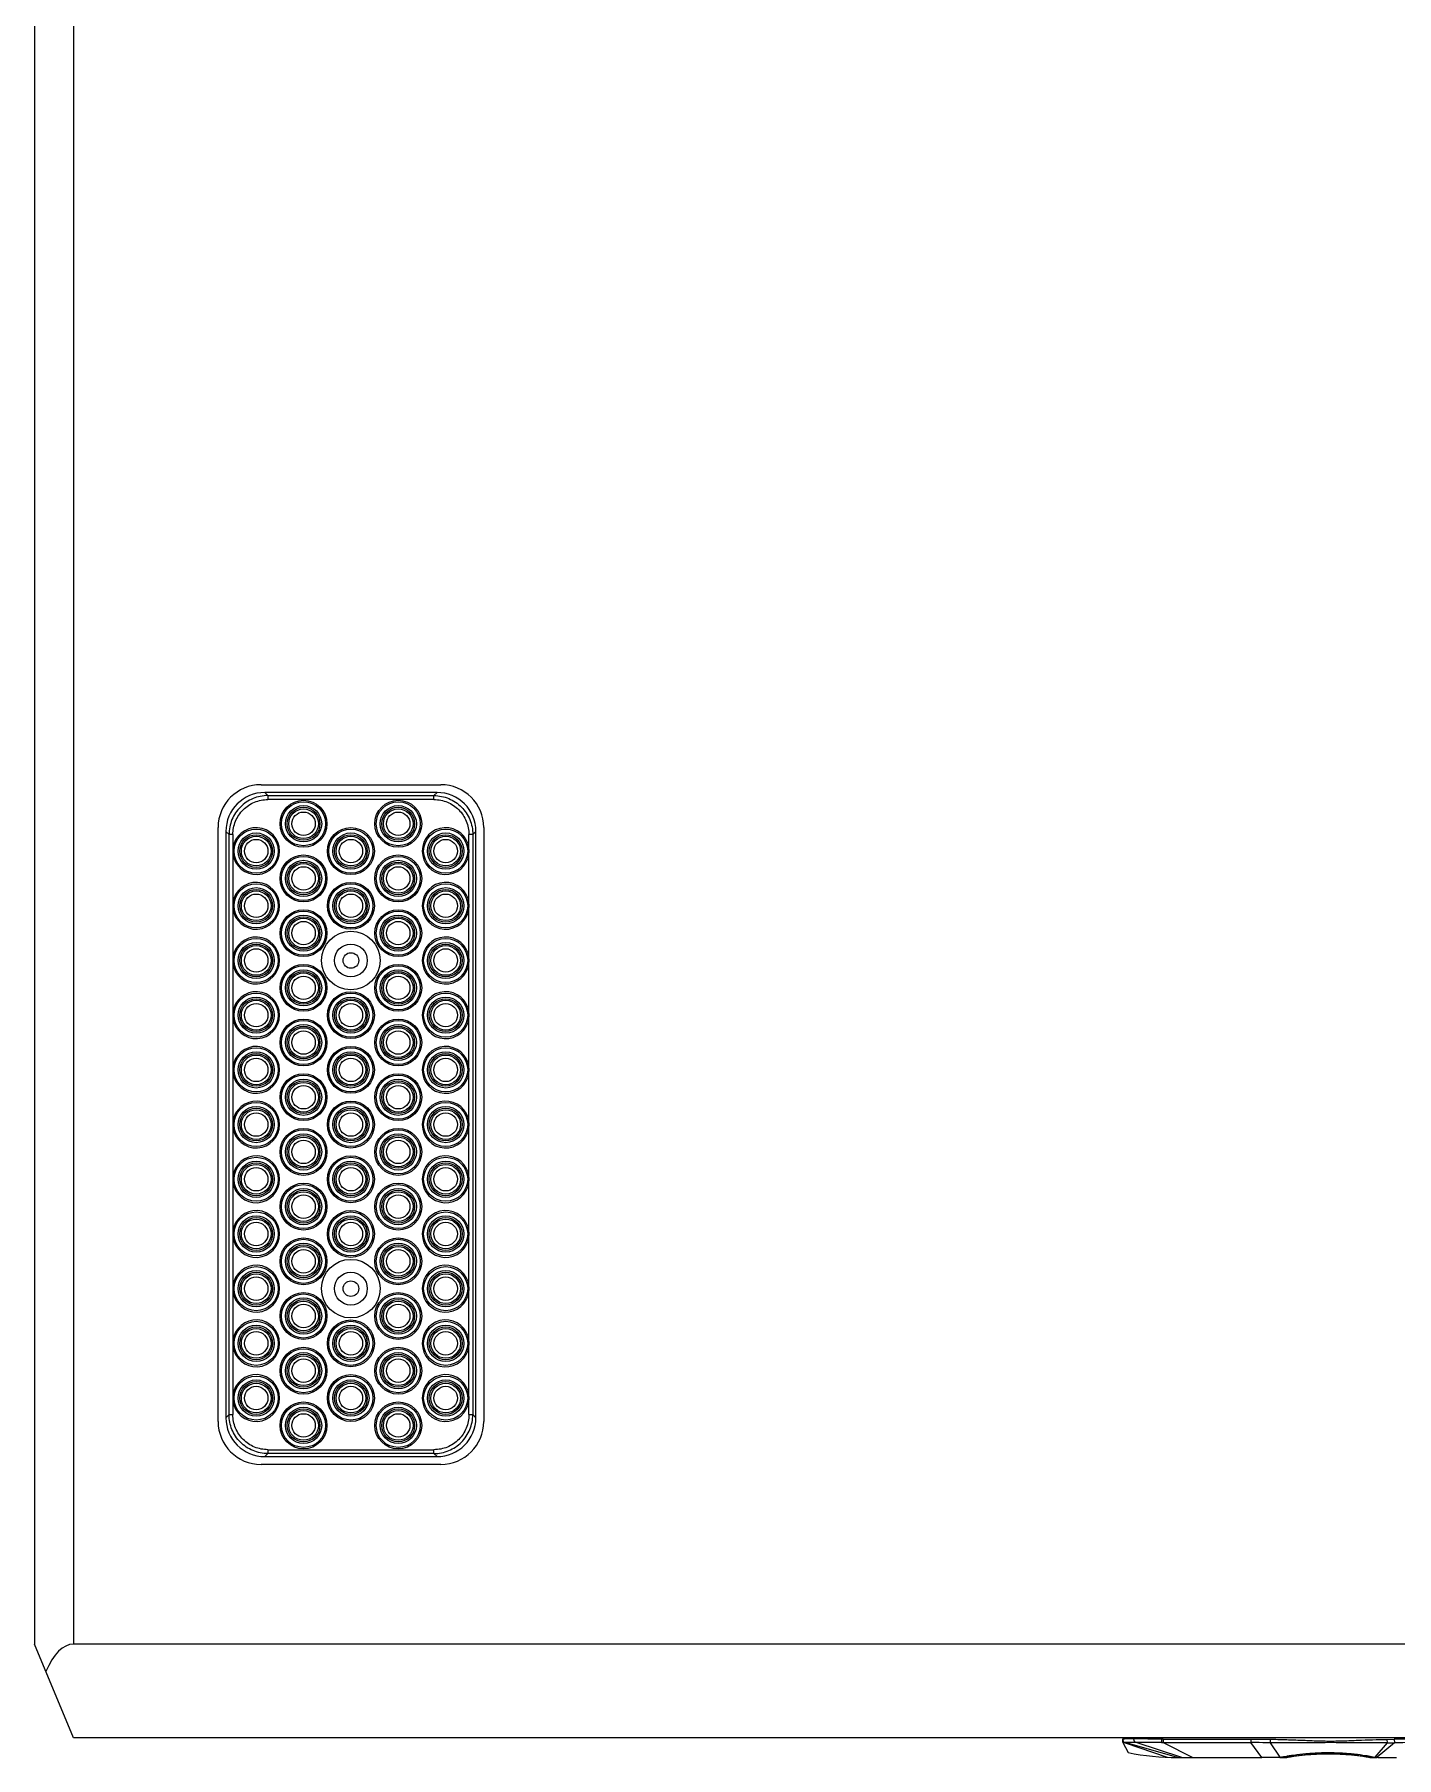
# Model space of a CAD drawing. Header units: millimetres. Extents: x 0 to 3564, y 0 to 2520.
# Drawn here: x 687.1 to 861.4, y 1650.4 to 1871 of the extents above; entities that cross this region are included whole.
import ezdxf

# ---------------------------------------------------------------- set-up
doc = ezdxf.new("R2010")
doc.units = ezdxf.units.MM
doc.layers.get('0').update_dxf_attribs({"lineweight": 13})

msp = doc.modelspace()

# ---------------------------------------------------------------- linework, layer by layer
for p, q in [((687.08, 2294.94), (687.08, 1664.94)), ((692.08, 2294.94), (692.08, 1664.94)), ((716.08, 1774.94), (739.08, 1774.94)), ((716.96, 1773.54), (716.56, 1773.94)), ((738.6, 1773.94), (716.56, 1773.94)), ((716.96, 1773.54), (738.2, 1773.54)), ((716.96, 1773.54), (716.96, 1773.04)), ((738.2, 1773.04), (716.96, 1773.04)), ((738.6, 1773.94), (738.2, 1773.54)), ((738.2, 1773.04), (738.2, 1773.54)), ((710.58, 1693.44), (710.58, 1769.44)), ((711.58, 1768.96), (711.98, 1768.56)), ((711.58, 1768.96), (711.58, 1693.92)), ((712.48, 1768.56), (711.98, 1768.56)), ((711.98, 1694.32), (711.98, 1768.56)), ((712.48, 1768.56), (712.48, 1766.78)), ((743.18, 1768.56), (742.69, 1768.56)), ((742.69, 1766.78), (742.69, 1768.56)), ((743.18, 1768.56), (743.58, 1768.96)), ((743.18, 1768.56), (743.18, 1694.32)), ((743.58, 1693.92), (743.58, 1768.96)), ((744.58, 1769.44), (744.58, 1693.44)), ((712.48, 1766.09), (712.48, 1759.78)), ((742.69, 1759.78), (742.69, 1766.09)), ((712.48, 1759.09), (712.48, 1752.78)), ((742.69, 1752.78), (742.69, 1759.09)), ((712.48, 1752.09), (712.48, 1745.78)), ((742.69, 1745.78), (742.69, 1752.09)), ((712.48, 1745.09), (712.48, 1738.78)), ((742.69, 1738.78), (742.69, 1745.09)), ((712.48, 1738.09), (712.48, 1731.78)), ((742.69, 1731.78), (742.69, 1738.09)), ((712.48, 1731.09), (712.48, 1724.78)), ((742.69, 1724.78), (742.69, 1731.09)), ((712.48, 1724.09), (712.48, 1717.78)), ((742.69, 1717.78), (742.69, 1724.09)), ((712.48, 1717.09), (712.48, 1710.78)), ((742.69, 1710.78), (742.69, 1717.09)), ((712.48, 1710.09), (712.48, 1703.78)), ((742.69, 1703.78), (742.69, 1710.09)), ((712.48, 1703.09), (712.48, 1696.78)), ((742.69, 1696.78), (742.69, 1703.09)), ((712.48, 1696.09), (712.48, 1694.32)), ((742.69, 1694.32), (742.69, 1696.09)), ((711.98, 1694.32), (711.58, 1693.92)), ((711.98, 1694.32), (712.48, 1694.32)), ((742.69, 1694.32), (743.18, 1694.32)), ((743.58, 1693.92), (743.18, 1694.32)), ((716.56, 1688.94), (716.96, 1689.33)), ((716.96, 1689.83), (738.2, 1689.83)), ((716.96, 1689.83), (716.96, 1689.33)), ((738.2, 1689.33), (716.96, 1689.33)), ((738.2, 1689.33), (738.2, 1689.83)), ((738.2, 1689.33), (738.6, 1688.94)), ((739.08, 1687.94), (716.08, 1687.94)), ((716.56, 1688.94), (738.6, 1688.94)), ((692.08, 1652.94), (687.08, 1664.94)), ((1147.08, 1664.94), (692.08, 1664.94)), ((1147.08, 1652.94), (692.08, 1652.94)), ((826.32, 1652.8), (826.33, 1652.55)), ((826.33, 1652.73), (826.33, 1652.72)), ((826.33, 1652.73), (826.33, 1652.73)), ((826.33, 1652.7), (826.33, 1652.66)), ((826.33, 1652.67), (826.33, 1652.66)), ((826.33, 1652.66), (826.33, 1652.65)), ((826.33, 1652.57), (826.33, 1652.55)), ((826.33, 1652.56), (826.33, 1652.56)), ((826.33, 1652.56), (826.33, 1652.55)), ((826.33, 1652.56), (826.33, 1652.55)), ((826.33, 1652.56), (826.33, 1652.56)), ((826.33, 1652.55), (826.33, 1652.54)), ((826.33, 1652.55), (826.33, 1652.54)), ((826.35, 1652.46), (826.37, 1652.37)), ((826.39, 1652.34), (826.39, 1652.34)), ((826.39, 1652.34), (827.04, 1651.07)), ((826.44, 1652.31), (826.39, 1652.34)), ((826.68, 1652.34), (826.66, 1652.33)), ((826.66, 1652.33), (832.04, 1650.46)), ((833.35, 1650.44), (826.68, 1652.34)), ((826.68, 1652.34), (826.69, 1652.34)), ((833.94, 1650.43), (828.06, 1652.35)), ((831.34, 1652.79), (831.34, 1652.34)), ((831.54, 1652.79), (831.34, 1652.79)), ((831.34, 1652.34), (831.54, 1652.34)), ((831.54, 1652.79), (842.74, 1652.79)), ((831.54, 1652.79), (831.54, 1652.34)), ((831.54, 1652.34), (842.74, 1652.34)), ((831.54, 1652.34), (835.35, 1650.44)), ((842.74, 1652.8), (842.74, 1652.35)), ((842.74, 1652.79), (845.25, 1652.78)), ((844.17, 1650.44), (842.74, 1652.34)), ((845.25, 1652.77), (845.25, 1652.33)), ((845.25, 1652.33), (846.48, 1650.46)), ((860.19, 1652.32), (858.63, 1650.5)), ((861.12, 1652.33), (858.92, 1650.46)), ((860.18, 1652.76), (861.11, 1652.78)), ((860.18, 1652.76), (860.19, 1652.32)), ((860.19, 1652.32), (861.12, 1652.33)), ((861.11, 1652.78), (861.12, 1652.33)), ((833.35, 1650.43), (833.94, 1650.43)), ((835.35, 1650.44), (835.54, 1650.44)), ((844.7, 1650.44), (844.17, 1650.44)), ((846.48, 1650.44), (847.37, 1650.44)), ((852.62, 1651.07), (852.67, 1651.07)), ((857.97, 1650.44), (858.92, 1650.44)), ((860.68, 1650.44), (861.4, 1650.44))]:
    msp.add_line(p, q)
for points in [[(826.32, 1652.79), (826.32, 1652.77), (826.34, 1652.68)], [(826.32, 1652.77), (826.32, 1652.77), (826.32, 1652.76), (826.32, 1652.75), (826.32, 1652.75)], [(826.33, 1652.54), (826.33, 1652.54), (826.34, 1652.52), (826.35, 1652.46)], [(826.33, 1652.54), (826.33, 1652.54), (826.34, 1652.52), (826.35, 1652.46)]]:
    msp.add_lwpolyline(points)
for centre, radius in [((721.52, 1769.94), 3), ((721.52, 1769.94), 2.82), ((721.52, 1769.94), 2.32), ((721.52, 1769.94), 2.1), ((721.52, 1769.94), 1.9), ((721.52, 1769.94), 1.5), ((733.64, 1769.94), 3), ((733.64, 1769.94), 2.82), ((733.64, 1769.94), 2.32), ((733.64, 1769.94), 2.1), ((733.64, 1769.94), 1.9), ((733.64, 1769.94), 1.5), ((715.46, 1766.44), 2.82), ((715.46, 1766.44), 2.32), ((727.58, 1766.44), 3), ((727.58, 1766.44), 2.82), ((727.58, 1766.44), 2.32), ((739.71, 1766.44), 2.82), ((739.71, 1766.44), 2.32), ((715.46, 1766.44), 2.1), ((715.46, 1766.44), 1.9), ((715.46, 1766.44), 1.5), ((727.58, 1766.44), 2.1), ((727.58, 1766.44), 1.9), ((727.58, 1766.44), 1.5), ((739.71, 1766.44), 2.1), ((739.71, 1766.44), 1.9), ((739.71, 1766.44), 1.5), ((721.52, 1762.94), 3), ((721.52, 1762.94), 2.82), ((721.52, 1762.94), 2.32), ((721.52, 1762.94), 2.1), ((721.52, 1762.94), 1.9), ((721.52, 1762.94), 1.5), ((733.64, 1762.94), 3), ((733.64, 1762.94), 2.82), ((733.64, 1762.94), 2.32), ((733.64, 1762.94), 2.1), ((733.64, 1762.94), 1.9), ((733.64, 1762.94), 1.5), ((715.46, 1759.44), 2.82), ((727.58, 1759.44), 3), ((727.58, 1759.44), 2.82), ((739.71, 1759.44), 2.82), ((715.46, 1759.44), 2.32), ((715.46, 1759.44), 2.1), ((715.46, 1759.44), 1.9), ((715.46, 1759.44), 1.5), ((727.58, 1759.44), 2.32), ((727.58, 1759.44), 2.1), ((727.58, 1759.44), 1.9), ((727.58, 1759.44), 1.5), ((739.71, 1759.44), 2.32), ((739.71, 1759.44), 2.1), ((739.71, 1759.44), 1.9), ((739.71, 1759.44), 1.5), ((721.52, 1755.94), 3), ((721.52, 1755.94), 2.82), ((721.52, 1755.94), 2.32), ((721.52, 1755.94), 2.1), ((721.52, 1755.94), 1.9), ((733.64, 1755.94), 3), ((733.64, 1755.94), 2.82), ((733.64, 1755.94), 2.32), ((733.64, 1755.94), 2.1), ((733.64, 1755.94), 1.9), ((721.52, 1755.94), 1.5), ((727.58, 1752.44), 3.75), ((733.64, 1755.94), 1.5), ((715.46, 1752.44), 2.82), ((715.46, 1752.44), 2.32), ((715.46, 1752.44), 2.1), ((715.46, 1752.44), 1.9), ((715.46, 1752.44), 1.5), ((727.58, 1752.44), 2.1), ((727.58, 1752.44), 1), ((739.71, 1752.44), 2.82), ((739.71, 1752.44), 2.32), ((739.71, 1752.44), 2.1), ((739.71, 1752.44), 1.9), ((739.71, 1752.44), 1.5), ((721.52, 1748.94), 3), ((721.52, 1748.94), 2.82), ((721.52, 1748.94), 2.32), ((721.52, 1748.94), 2.1), ((733.64, 1748.94), 3), ((733.64, 1748.94), 2.82), ((733.64, 1748.94), 2.32), ((733.64, 1748.94), 2.1), ((721.52, 1748.94), 1.9), ((721.52, 1748.94), 1.5), ((733.64, 1748.94), 1.9), ((733.64, 1748.94), 1.5), ((715.46, 1745.44), 2.82), ((715.46, 1745.44), 2.32), ((715.46, 1745.44), 2.1), ((715.46, 1745.44), 1.9), ((715.46, 1745.44), 1.5), ((727.58, 1745.44), 3), ((727.58, 1745.44), 2.82), ((727.58, 1745.44), 2.32), ((727.58, 1745.44), 2.1), ((727.58, 1745.44), 1.9), ((727.58, 1745.44), 1.5), ((739.71, 1745.44), 2.82), ((739.71, 1745.44), 2.32), ((739.71, 1745.44), 2.1), ((739.71, 1745.44), 1.9), ((739.71, 1745.44), 1.5), ((721.52, 1741.94), 3), ((721.52, 1741.94), 2.82), ((733.64, 1741.94), 3), ((733.64, 1741.94), 2.82), ((721.52, 1741.94), 2.32), ((721.52, 1741.94), 2.1), ((721.52, 1741.94), 1.9), ((721.52, 1741.94), 1.5), ((733.64, 1741.94), 2.32), ((733.64, 1741.94), 2.1), ((733.64, 1741.94), 1.9), ((733.64, 1741.94), 1.5), ((715.46, 1738.44), 2.82), ((715.46, 1738.44), 2.32), ((715.46, 1738.44), 2.1), ((715.46, 1738.44), 1.9), ((715.46, 1738.44), 1.5), ((727.58, 1738.44), 3), ((727.58, 1738.44), 2.82), ((727.58, 1738.44), 2.32), ((727.58, 1738.44), 2.1), ((727.58, 1738.44), 1.9), ((727.58, 1738.44), 1.5), ((739.71, 1738.44), 2.82), ((739.71, 1738.44), 2.32), ((739.71, 1738.44), 2.1), ((739.71, 1738.44), 1.9), ((739.71, 1738.44), 1.5), ((721.52, 1734.94), 3), ((721.52, 1734.94), 2.82), ((733.64, 1734.94), 3), ((733.64, 1734.94), 2.82), ((721.52, 1734.94), 2.32), ((721.52, 1734.94), 2.1), ((721.52, 1734.94), 1.9), ((721.52, 1734.94), 1.5), ((733.64, 1734.94), 2.32), ((733.64, 1734.94), 2.1), ((733.64, 1734.94), 1.9), ((733.64, 1734.94), 1.5), ((715.46, 1731.44), 2.82), ((715.46, 1731.44), 2.32), ((715.46, 1731.44), 2.1), ((715.46, 1731.44), 1.9), ((727.58, 1731.44), 3), ((727.58, 1731.44), 2.82), ((727.58, 1731.44), 2.32), ((727.58, 1731.44), 2.1), ((727.58, 1731.44), 1.9), ((739.71, 1731.44), 2.82), ((739.71, 1731.44), 2.32), ((739.71, 1731.44), 2.1), ((739.71, 1731.44), 1.9), ((715.46, 1731.44), 1.5), ((727.58, 1731.44), 1.5), ((739.71, 1731.44), 1.5), ((721.52, 1727.94), 3), ((721.52, 1727.94), 2.82), ((721.52, 1727.94), 2.32), ((721.52, 1727.94), 2.1), ((721.52, 1727.94), 1.9), ((721.52, 1727.94), 1.5), ((733.64, 1727.94), 3), ((733.64, 1727.94), 2.82), ((733.64, 1727.94), 2.32), ((733.64, 1727.94), 2.1), ((733.64, 1727.94), 1.9), ((733.64, 1727.94), 1.5), ((715.46, 1724.44), 2.82), ((715.46, 1724.44), 2.32), ((727.58, 1724.44), 3), ((727.58, 1724.44), 2.82), ((727.58, 1724.44), 2.32), ((739.71, 1724.44), 2.82), ((739.71, 1724.44), 2.32), ((715.46, 1724.44), 2.1), ((715.46, 1724.44), 1.9), ((715.46, 1724.44), 1.5), ((727.58, 1724.44), 2.1), ((727.58, 1724.44), 1.9), ((727.58, 1724.44), 1.5), ((739.71, 1724.44), 2.1), ((739.71, 1724.44), 1.9), ((739.71, 1724.44), 1.5), ((721.52, 1720.94), 3), ((721.52, 1720.94), 2.82), ((721.52, 1720.94), 2.32), ((721.52, 1720.94), 2.1), ((721.52, 1720.94), 1.9), ((721.52, 1720.94), 1.5), ((733.64, 1720.94), 3), ((733.64, 1720.94), 2.82), ((733.64, 1720.94), 2.32), ((733.64, 1720.94), 2.1), ((733.64, 1720.94), 1.9), ((733.64, 1720.94), 1.5), ((715.46, 1717.44), 2.82), ((727.58, 1717.44), 3), ((727.58, 1717.44), 2.82), ((739.71, 1717.44), 2.82), ((715.46, 1717.44), 2.32), ((715.46, 1717.44), 2.1), ((715.46, 1717.44), 1.9), ((715.46, 1717.44), 1.5), ((727.58, 1717.44), 2.32), ((727.58, 1717.44), 2.1), ((727.58, 1717.44), 1.9), ((727.58, 1717.44), 1.5), ((739.71, 1717.44), 2.32), ((739.71, 1717.44), 2.1), ((739.71, 1717.44), 1.9), ((739.71, 1717.44), 1.5), ((721.52, 1713.94), 3), ((721.52, 1713.94), 2.82), ((721.52, 1713.94), 2.32), ((721.52, 1713.94), 2.1), ((721.52, 1713.94), 1.9), ((733.64, 1713.94), 3), ((733.64, 1713.94), 2.82), ((733.64, 1713.94), 2.32), ((733.64, 1713.94), 2.1), ((733.64, 1713.94), 1.9), ((721.52, 1713.94), 1.5), ((727.58, 1710.44), 3.75), ((733.64, 1713.94), 1.5), ((715.46, 1710.44), 2.82), ((715.46, 1710.44), 2.32), ((715.46, 1710.44), 2.1), ((715.46, 1710.44), 1.9), ((715.46, 1710.44), 1.5), ((727.58, 1710.44), 2.1), ((727.58, 1710.44), 1), ((739.71, 1710.44), 2.82), ((739.71, 1710.44), 2.32), ((739.71, 1710.44), 2.1), ((739.71, 1710.44), 1.9), ((739.71, 1710.44), 1.5), ((721.52, 1706.94), 3), ((721.52, 1706.94), 2.82), ((721.52, 1706.94), 2.32), ((721.52, 1706.94), 2.1), ((733.64, 1706.94), 3), ((733.64, 1706.94), 2.82), ((733.64, 1706.94), 2.32), ((733.64, 1706.94), 2.1), ((721.52, 1706.94), 1.9), ((721.52, 1706.94), 1.5), ((733.64, 1706.94), 1.9), ((733.64, 1706.94), 1.5), ((715.46, 1703.44), 2.82), ((715.46, 1703.44), 2.32), ((715.46, 1703.44), 2.1), ((715.46, 1703.44), 1.9), ((715.46, 1703.44), 1.5), ((727.58, 1703.44), 3), ((727.58, 1703.44), 2.82), ((727.58, 1703.44), 2.32), ((727.58, 1703.44), 2.1), ((727.58, 1703.44), 1.9), ((727.58, 1703.44), 1.5), ((739.71, 1703.44), 2.82), ((739.71, 1703.44), 2.32), ((739.71, 1703.44), 2.1), ((739.71, 1703.44), 1.9), ((739.71, 1703.44), 1.5), ((721.52, 1699.94), 3), ((721.52, 1699.94), 2.82), ((733.64, 1699.94), 3), ((733.64, 1699.94), 2.82), ((721.52, 1699.94), 2.32), ((721.52, 1699.94), 2.1), ((721.52, 1699.94), 1.9), ((721.52, 1699.94), 1.5), ((733.64, 1699.94), 2.32), ((733.64, 1699.94), 2.1), ((733.64, 1699.94), 1.9), ((733.64, 1699.94), 1.5), ((715.46, 1696.44), 2.82), ((715.46, 1696.44), 2.32), ((715.46, 1696.44), 2.1), ((715.46, 1696.44), 1.9), ((727.58, 1696.44), 3), ((727.58, 1696.44), 2.82), ((727.58, 1696.44), 2.32), ((727.58, 1696.44), 2.1), ((727.58, 1696.44), 1.9), ((739.71, 1696.44), 2.82), ((739.71, 1696.44), 2.32), ((739.71, 1696.44), 2.1), ((739.71, 1696.44), 1.9), ((715.46, 1696.44), 1.5), ((721.52, 1692.94), 3), ((727.58, 1696.44), 1.5), ((733.64, 1692.94), 3), ((739.71, 1696.44), 1.5), ((721.52, 1692.94), 2.82), ((721.52, 1692.94), 2.32), ((721.52, 1692.94), 2.1), ((721.52, 1692.94), 1.9), ((721.52, 1692.94), 1.5), ((733.64, 1692.94), 2.82), ((733.64, 1692.94), 2.32), ((733.64, 1692.94), 2.1), ((733.64, 1692.94), 1.9), ((733.64, 1692.94), 1.5)]:
    msp.add_circle(centre, radius)
for centre, radius, start, end in [((716.08, 1769.44), 5.5, 90, 180), ((739.08, 1769.44), 5.5, 0, 90), ((715.46, 1766.44), 3, 186.6138, 173.3862), ((739.71, 1766.44), 3, 6.6138, 353.3862), ((715.46, 1766.44), 3, 173.3861, 179.9943), ((715.46, 1766.44), 3, 180.0057, 186.6139), ((739.7, 1766.44), 3, 0.0057, 6.6139), ((739.7, 1766.44), 3, 353.3861, 359.9943), ((715.46, 1759.44), 3, 186.6138, 173.3862), ((739.71, 1759.44), 3, 6.6138, 353.3862), ((715.46, 1759.44), 3, 173.3861, 179.9943), ((739.7, 1759.44), 3, 0.0057, 6.6139), ((715.46, 1759.44), 3, 180.0057, 186.6139), ((739.7, 1759.44), 3, 353.3861, 359.9943), ((715.46, 1752.44), 3, 186.6138, 173.3862), ((739.71, 1752.44), 3, 6.6138, 353.3862), ((715.46, 1752.44), 3, 173.3861, 179.9943), ((715.46, 1752.44), 3, 180.0057, 186.6139), ((739.7, 1752.44), 3, 0.0057, 6.6139), ((739.7, 1752.44), 3, 353.3861, 359.9943), ((715.46, 1745.44), 3, 186.6138, 173.3862), ((739.71, 1745.44), 3, 6.6138, 353.3862), ((715.46, 1745.44), 3, 173.3861, 179.9943), ((715.46, 1745.44), 3, 180.0057, 186.6139), ((739.7, 1745.44), 3, 0.0057, 6.6139), ((739.7, 1745.44), 3, 353.3861, 359.9943), ((715.46, 1738.44), 3, 186.6138, 173.3862), ((739.71, 1738.44), 3, 6.6138, 353.3862), ((715.46, 1738.44), 3, 173.3861, 179.9943), ((715.46, 1738.44), 3, 180.0057, 186.6139), ((739.7, 1738.44), 3, 0.0057, 6.6139), ((739.7, 1738.44), 3, 353.3861, 359.9943), ((715.46, 1731.44), 3, 186.6138, 173.3862), ((739.71, 1731.44), 3, 6.6138, 353.3862), ((715.46, 1731.44), 3, 173.3855, 179.9938), ((715.46, 1731.44), 3, 180.0062, 186.6145), ((739.7, 1731.44), 3, 0.0062, 6.6145), ((739.7, 1731.44), 3, 353.3855, 359.9938), ((715.46, 1724.44), 3, 186.6138, 173.3862), ((739.71, 1724.44), 3, 6.6138, 353.3862), ((715.46, 1724.44), 3, 173.3861, 179.9943), ((739.7, 1724.44), 3, 0.0057, 6.6139), ((715.46, 1724.44), 3, 180.0057, 186.6139), ((739.7, 1724.44), 3, 353.3861, 359.9943), ((715.46, 1717.44), 3, 186.6138, 173.3862), ((739.71, 1717.44), 3, 6.6138, 353.3862), ((715.46, 1717.44), 3, 173.3861, 179.9943), ((715.46, 1717.44), 3, 180.0057, 186.6139), ((739.7, 1717.44), 3, 0.0057, 6.6139), ((739.7, 1717.44), 3, 353.3861, 359.9943), ((715.46, 1710.44), 3, 186.6138, 173.3862), ((739.71, 1710.44), 3, 6.6138, 353.3862), ((715.46, 1710.44), 3, 173.3861, 179.9943), ((715.46, 1710.44), 3, 180.0057, 186.6139), ((739.7, 1710.44), 3, 0.0057, 6.6139), ((739.7, 1710.44), 3, 353.3861, 359.9943), ((715.46, 1703.44), 3, 186.6138, 173.3862), ((739.71, 1703.44), 3, 6.6138, 353.3862), ((715.46, 1703.44), 3, 173.3861, 179.9943), ((715.46, 1703.44), 3, 180.0057, 186.6139), ((739.7, 1703.44), 3, 0.0057, 6.6139), ((739.7, 1703.44), 3, 353.3861, 359.9943), ((715.46, 1696.44), 3, 186.6138, 173.3862), ((739.71, 1696.44), 3, 6.6138, 353.3862), ((715.46, 1696.44), 3, 173.3861, 179.9943), ((715.46, 1696.44), 3, 180.0057, 186.6139), ((739.7, 1696.44), 3, 0.0057, 6.6139), ((739.7, 1696.44), 3, 353.3861, 359.9943), ((716.08, 1693.44), 5.5, 180, 270), ((739.08, 1693.44), 5.5, 270, 0), ((826.82, 1652.82), 0.5, 182.8403, 254.1108), ((826.84, 1652.81), 0.52, 201.1644, 205.3782), ((827.83, 1316.13), 336.68, 89.4026, 90.0066), ((863.64, 1380.32), 272.02, 89.9283, 90.5298), ((833.34, 1682.06), 31.63, 258.5097, 270.0421), ((834.25, 1880.13), 229.7, 269.9213, 270.1166), ((834.51, 1776.79), 126.35, 270.0939, 270.3789)]:
    msp.add_arc(centre, radius, start, end)
for centre, major_axis, ratio, start_param, end_param in [((716.6, 1768.92), (-3.56, 3.56), 0.992433, -0.7816, 0.7816), ((738.56, 1768.92), (3.56, 3.56), 0.992433, -0.7816, 0.7816), ((716.6, 1693.96), (3.56, 3.56), 0.992433, -3.923193, -2.359993), ((738.56, 1693.96), (3.56, -3.56), 0.992433, -0.7816, 0.7816), ((692.08, 1652.94), (0, 12), 0.416667, 0, 0.785398)]:
    msp.add_ellipse(centre, major_axis=major_axis, ratio=ratio, start_param=start_param, end_param=end_param)
for points, knots in [([(716.96, 1773.54), (716.63, 1773.54), (715.98, 1773.47), (715.04, 1773.19), (714.17, 1772.73), (713.41, 1772.1), (712.79, 1771.34), (712.33, 1770.48), (712.04, 1769.54), (711.98, 1768.88), (711.98, 1768.56)], [0, 0, 0, 0, 0.124999, 0.249999, 0.374999, 0.5, 0.625001, 0.750001, 0.875001, 1, 1, 1, 1]), ([(712.48, 1768.56), (712.48, 1769.14), (712.71, 1770.32), (713.71, 1771.81), (715.2, 1772.81), (716.38, 1773.04), (716.96, 1773.04)], [0, 0, 0, 0, 0.250021, 0.499979, 0.749947, 1, 1, 1, 1]), ([(738.2, 1773.54), (738.53, 1773.54), (739.18, 1773.47), (740.12, 1773.19), (740.99, 1772.73), (741.75, 1772.1), (742.37, 1771.34), (742.83, 1770.48), (743.12, 1769.54), (743.18, 1768.88), (743.18, 1768.56)], [0, 0, 0, 0, 0.124998, 0.249998, 0.374999, 0.5, 0.625002, 0.750002, 0.875002, 1, 1, 1, 1]), ([(738.2, 1773.04), (738.79, 1773.04), (739.97, 1772.81), (741.46, 1771.81), (742.45, 1770.32), (742.69, 1769.14), (742.69, 1768.56)], [0, 0, 0, 0, 0.250053, 0.500021, 0.749979, 1, 1, 1, 1]), ([(716.96, 1689.33), (716.63, 1689.33), (715.98, 1689.4), (715.04, 1689.68), (714.17, 1690.15), (713.41, 1690.77), (712.79, 1691.53), (712.33, 1692.4), (712.04, 1693.34), (711.98, 1693.99), (711.98, 1694.32)], [0, 0, 0, 0, 0.124998, 0.249998, 0.374999, 0.5, 0.625002, 0.750002, 0.875002, 1, 1, 1, 1]), ([(716.96, 1689.83), (716.38, 1689.83), (715.2, 1690.06), (713.71, 1691.06), (712.71, 1692.55), (712.48, 1693.73), (712.48, 1694.32)], [0, 0, 0, 0, 0.250053, 0.500021, 0.749979, 1, 1, 1, 1]), ([(742.69, 1694.32), (742.69, 1693.73), (742.45, 1692.55), (741.46, 1691.06), (739.97, 1690.06), (738.79, 1689.83), (738.2, 1689.83)], [0, 0, 0, 0, 0.250021, 0.499979, 0.749947, 1, 1, 1, 1]), ([(738.2, 1689.33), (738.53, 1689.33), (739.18, 1689.4), (740.12, 1689.68), (740.99, 1690.15), (741.75, 1690.77), (742.37, 1691.53), (742.83, 1692.4), (743.12, 1693.34), (743.18, 1693.99), (743.18, 1694.32)], [0, 0, 0, 0, 0.124999, 0.249999, 0.374999, 0.5, 0.625001, 0.750001, 0.875001, 1, 1, 1, 1]), ([(827.79, 1652.81), (827.68, 1652.81), (827.47, 1652.81), (827.18, 1652.81), (826.93, 1652.81), (826.72, 1652.81), (826.57, 1652.81), (826.48, 1652.8), (826.42, 1652.8), (826.38, 1652.8), (826.35, 1652.8), (826.33, 1652.8), (826.32, 1652.8), (826.32, 1652.79)], [0, 0, 0, 0, 0.224692, 0.424449, 0.596887, 0.740092, 0.852878, 0.897515, 0.93416, 0.962756, 0.983253, 0.995622, 1, 1, 1, 1]), ([(826.32, 1652.79), (826.33, 1652.69), (826.4, 1652.49), (826.59, 1652.37), (826.69, 1652.34)], [0, 0, 0, 0, 0.501802, 1, 1, 1, 1]), ([(826.32, 1652.77), (826.32, 1652.76), (826.33, 1652.69), (826.35, 1652.63), (826.37, 1652.58)], [0, 0, 0, 0, 0.243039, 1, 1, 1, 1]), ([(826.66, 1652.33), (826.63, 1652.31), (826.56, 1652.29), (826.48, 1652.3), (826.44, 1652.31)], [0, 0, 0, 0, 0.412669, 1, 1, 1, 1]), ([(826.49, 1652.43), (826.5, 1652.42), (826.55, 1652.37), (826.61, 1652.34), (826.66, 1652.33)], [0, 0, 0, 0, 0.257423, 1, 1, 1, 1]), ([(828.06, 1652.35), (827.96, 1652.35), (827.77, 1652.35), (827.5, 1652.35), (827.27, 1652.35), (827.07, 1652.35), (826.91, 1652.35), (826.81, 1652.35), (826.75, 1652.34), (826.72, 1652.34), (826.7, 1652.34), (826.69, 1652.34), (826.69, 1652.34)], [0, 0, 0, 0, 0.221391, 0.418223, 0.588785, 0.731367, 0.844448, 0.927271, 0.957161, 0.979279, 0.993566, 1, 1, 1, 1]), ([(828.06, 1652.35), (827.98, 1652.38), (827.88, 1652.48), (827.81, 1652.66), (827.79, 1652.76), (827.79, 1652.81)], [0, 0, 0, 0, 0.450595, 0.723594, 1, 1, 1, 1]), ([(831.34, 1652.34), (831.03, 1652.34), (829.94, 1652.35), (828.85, 1652.35), (828.06, 1652.35)], [0, 0, 0, 0, 0.276234, 1, 1, 1, 1]), ([(845.25, 1652.33), (844.62, 1652.33), (843.79, 1652.34), (842.95, 1652.34), (842.74, 1652.34)], [0, 0, 0, 0, 0.74965, 1, 1, 1, 1]), ([(845.25, 1652.78), (845.88, 1652.77), (847.12, 1652.73), (848.68, 1652.68), (849.92, 1652.63), (850.85, 1652.59), (851.79, 1652.56), (852.72, 1652.54), (853.65, 1652.55), (854.59, 1652.57), (855.52, 1652.61), (857.39, 1652.68), (858.94, 1652.74), (860.18, 1652.76)], [0, 0, 0, 0, 0.124999, 0.249998, 0.312498, 0.374999, 0.437498, 0.500001, 0.562504, 0.625002, 0.687505, 0.750006, 1, 1, 1, 1]), ([(860.19, 1652.32), (859.57, 1652.31), (858.33, 1652.3), (856.46, 1652.29), (854.59, 1652.32), (852.72, 1652.35), (850.85, 1652.31), (848.98, 1652.29), (847.11, 1652.31), (845.87, 1652.32), (845.25, 1652.33)], [0, 0, 0, 0, 0.124784, 0.249577, 0.374684, 0.500067, 0.625445, 0.75046, 0.875212, 1, 1, 1, 1]), ([(835.54, 1650.44), (836.98, 1650.44), (839.14, 1650.43), (842.01, 1650.44), (843.45, 1650.44), (844.17, 1650.44)], [0, 0, 0, 0, 0.499999, 0.75, 1, 1, 1, 1]), ([(846.48, 1650.46), (846.44, 1650.46), (846.35, 1650.45), (846.12, 1650.44), (845.76, 1650.44), (845.25, 1650.44), (844.89, 1650.44), (844.7, 1650.44)], [0, 0, 0, 0, 0.063974, 0.152353, 0.386222, 0.677678, 1, 1, 1, 1]), ([(846.48, 1650.46), (846.65, 1650.49), (846.94, 1650.55), (847.38, 1650.62), (847.65, 1650.67), (847.8, 1650.69)], [0, 0, 0, 0, 0.385382, 0.662592, 1, 1, 1, 1]), ([(852.67, 1650.88), (852.33, 1650.88), (851.65, 1650.87), (850.67, 1650.82), (849.76, 1650.75), (848.97, 1650.67), (848.4, 1650.59), (848.01, 1650.54), (847.79, 1650.5), (847.62, 1650.48), (847.5, 1650.46), (847.43, 1650.45), (847.4, 1650.44), (847.38, 1650.44), (847.37, 1650.44)], [0, 0, 0, 0, 0.194453, 0.381587, 0.55402, 0.705444, 0.830088, 0.880808, 0.923064, 0.956439, 0.980537, 0.989023, 0.995108, 1, 1, 1, 1]), ([(847.8, 1650.69), (847.95, 1650.71), (848.61, 1650.81), (849.28, 1650.89), (849.8, 1650.94)], [0, 0, 0, 0, 0.218881, 1, 1, 1, 1]), ([(849.8, 1650.94), (850.03, 1650.96), (850.96, 1651.03), (851.9, 1651.07), (852.62, 1651.07)], [0, 0, 0, 0, 0.23763, 1, 1, 1, 1]), ([(852.67, 1651.07), (852.92, 1651.07), (853.88, 1651.06), (854.84, 1651), (855.55, 1650.94)], [0, 0, 0, 0, 0.259115, 1, 1, 1, 1]), ([(857.97, 1650.44), (857.96, 1650.44), (857.94, 1650.44), (857.91, 1650.45), (857.84, 1650.46), (857.73, 1650.48), (857.55, 1650.5), (857.33, 1650.54), (856.95, 1650.59), (856.37, 1650.67), (855.58, 1650.75), (854.68, 1650.82), (853.69, 1650.87), (853.02, 1650.88), (852.67, 1650.88)], [0, 0, 0, 0, 0.004892, 0.010977, 0.019463, 0.043561, 0.076936, 0.119193, 0.169912, 0.294556, 0.445981, 0.618413, 0.805547, 1, 1, 1, 1]), ([(855.55, 1650.94), (855.73, 1650.92), (856.36, 1650.86), (856.99, 1650.77), (857.44, 1650.71)], [0, 0, 0, 0, 0.277393, 1, 1, 1, 1]), ([(857.44, 1650.71), (857.56, 1650.69), (857.96, 1650.62), (858.35, 1650.55), (858.63, 1650.5)], [0, 0, 0, 0, 0.307017, 1, 1, 1, 1]), ([(858.92, 1650.46), (858.87, 1650.46), (858.77, 1650.47), (858.67, 1650.5), (858.63, 1650.5)], [0, 0, 0, 0, 0.5394, 1, 1, 1, 1]), ([(858.92, 1650.46), (859.02, 1650.45), (859.26, 1650.44), (859.85, 1650.44), (860.33, 1650.44), (860.68, 1650.44)], [0, 0, 0, 0, 0.171676, 0.40774, 1, 1, 1, 1])]:
    msp.add_open_spline(points, degree=3, knots=knots)
for points in [[(826.37, 1652.58), (826.4, 1652.53), (826.44, 1652.47), (826.49, 1652.43)], [(863.98, 1652.79), (863.02, 1652.79), (862.07, 1652.79), (861.11, 1652.78)]]:
    msp.add_open_spline(points, degree=3)

doc.saveas('drawing.dxf')
